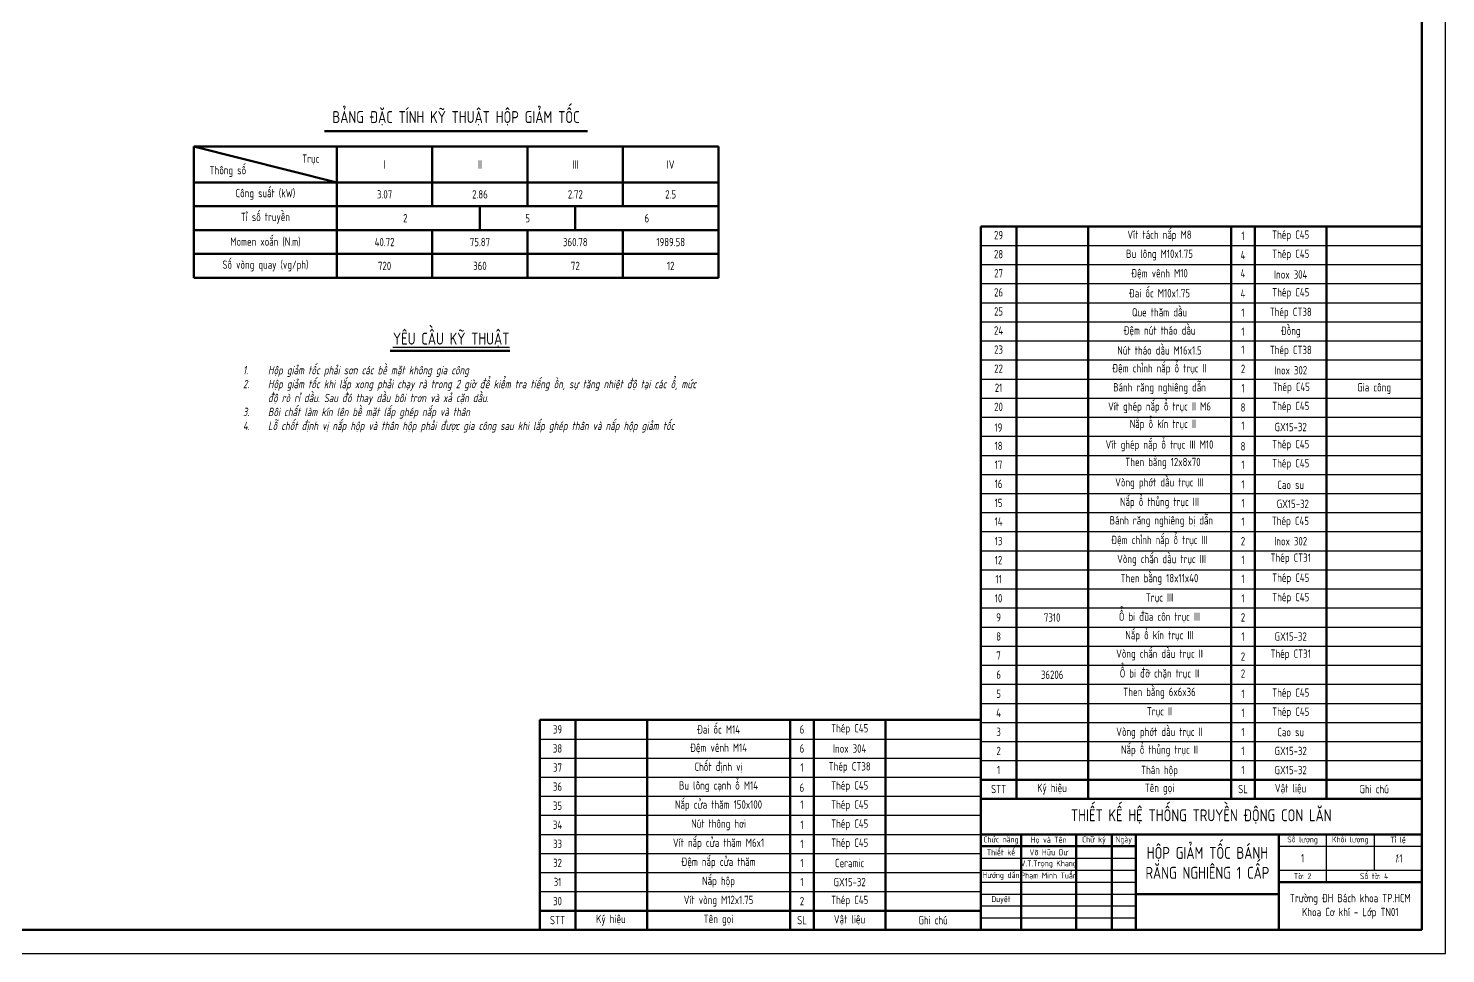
# Model space of a CAD drawing. Header units: millimetres. Extents: x -11122 to -2883, y -3177 to -1688.
# Drawn here: x -3478 to -2883, y -3177 to -2789 of the extents above; entities that cross this region are included whole.
import ezdxf

# ---------------------------------------------------------------- set-up
doc = ezdxf.new("R2010")
doc.units = ezdxf.units.MM
doc.header["$LTSCALE"] = 0.5
for name, color, linetype, lineweight in [('A.Net Dam Co Ban', 7, 'Continuous', 50), ('AM_0', 7, 'Continuous', 50), ('AM_4', 3, 'Continuous', 25), ('duong_dam', 7, 'Continuous', 50), ('duong_manh', 3, 'Continuous', 25), ('TEXT', 7, 'Continuous', 25)]:
    doc.layers.add(name, color=color, linetype=linetype, lineweight=lineweight)
doc.styles.get("Standard").update_dxf_attribs({"font": 'tcvn+7284-2003i.ttf', "width": 0.8, "height": 3.5})
doc.styles.add('TCVN', font='tcvn+7284-2003i.ttf', dxfattribs={"width": 0.8, "height": 3.5})

msp = doc.modelspace()

# ---------------------------------------------------------------- linework, layer by layer
at = {"layer": 'A.Net Dam Co Ban', "lineweight": 50}
for p, q in [((-3078.1, -3111.64), (-3078.1, -2871.64)), ((-3263.1, -3166.59), (-3263.1, -3078.59)), ((-3078.1, -3166.59), (-3078.1, -3111.75)), ((-3263.1, -3166.71), (-3263.1, -3166.59))]:
    msp.add_line(p, q, dxfattribs=at)
at = {"layer": 'AM_0'}
for p, q in [((-2893.1, -3166.59), (-2893.1, -2345.59)), ((-3353.32, -2831.68), (-3243.01, -2831.68)), ((-3408.17, -2838.2), (-3408.17, -2893.2)), ((-3408.17, -2838.2), (-3348.17, -2853.2)), ((-3188.17, -2838.2), (-3408.17, -2838.2)), ((-3348.17, -2893.2), (-3348.17, -2838.2)), ((-3308.17, -2838.2), (-3308.17, -2863.2)), ((-3268.17, -2838.2), (-3268.17, -2863.2)), ((-3228.17, -2838.2), (-3228.17, -2863.2)), ((-3188.17, -2838.2), (-3188.17, -2893.2)), ((-3408.17, -2853.2), (-3348.17, -2853.2)), ((-3348.17, -2853.2), (-3188.17, -2853.2)), ((-3408.17, -2863.2), (-3348.17, -2863.2)), ((-3348.17, -2863.2), (-3188.17, -2863.2)), ((-3228.17, -2863.2), (-3268.17, -2863.2)), ((-3248.17, -2863.2), (-3248.17, -2873.2)), ((-3408.17, -2873.2), (-3348.17, -2873.2)), ((-3348.17, -2873.2), (-3188.17, -2873.2)), ((-3308.17, -2873.2), (-3308.17, -2893.2)), ((-3268.17, -2873.2), (-3268.17, -2893.2)), ((-3228.17, -2873.2), (-3228.17, -2893.2)), ((-3408.17, -2883.2), (-3348.17, -2883.2)), ((-3348.17, -2883.2), (-3188.17, -2883.2)), ((-3408.17, -2893.2), (-3348.17, -2893.2)), ((-3348.17, -2893.2), (-3188.17, -2893.2)), ((-3325.82, -2923.86), (-3275.59, -2923.86)), ((-2893.1, -3146.59), (-2893.1, -3166.59)), ((-2893.1, -3166.59), (-4052.1, -3166.59))]:
    msp.add_line(p, q, dxfattribs=at)
at = {"layer": 'AM_0', "lineweight": 50}
msp.add_line((-3263.1, -3078.59), (-3078.1, -3078.59), dxfattribs=at)
at = {"layer": 'AM_4'}
for p, q in [((-2883.1, -3176.59), (-2883.1, -2335.59)), ((-4072.1, -3176.59), (-2883.1, -3176.59))]:
    msp.add_line(p, q, dxfattribs=at)
at = {"layer": 'AM_4', "lineweight": 25}
for p, q in [((-3078.1, -2879.64), (-2893.1, -2879.64)), ((-3078.1, -2887.64), (-2893.1, -2887.64)), ((-3078.1, -2895.64), (-2893.1, -2895.64)), ((-3078.1, -2903.64), (-2893.1, -2903.64)), ((-3078.1, -2911.64), (-2893.1, -2911.64)), ((-3078.1, -2919.64), (-2893.1, -2919.64)), ((-3078.1, -2927.64), (-2893.1, -2927.64)), ((-3078.1, -2935.64), (-2893.1, -2935.64)), ((-3078.1, -2943.64), (-2893.1, -2943.64)), ((-3078.1, -2951.64), (-2893.1, -2951.64)), ((-3078.1, -2959.64), (-2893.1, -2959.64)), ((-3078.1, -2967.64), (-2893.1, -2967.64)), ((-3078.1, -2975.64), (-2893.1, -2975.64)), ((-3078.1, -2983.64), (-2893.1, -2983.64)), ((-3078.1, -2991.64), (-2893.1, -2991.64)), ((-3078.1, -2999.64), (-2893.1, -2999.64)), ((-3078.1, -3007.64), (-2893.1, -3007.64)), ((-3078.1, -3015.64), (-2893.1, -3015.64)), ((-3078.1, -3023.64), (-2893.1, -3023.64)), ((-3078.1, -3031.64), (-2893.1, -3031.64)), ((-3078.1, -3039.64), (-2893.1, -3039.64)), ((-3078.1, -3047.64), (-2893.1, -3047.64)), ((-3078.1, -3055.64), (-2893.1, -3055.64)), ((-3078.1, -3063.64), (-2893.1, -3063.64)), ((-3078.1, -3071.64), (-2893.1, -3071.64)), ((-3078.1, -3079.64), (-2893.1, -3079.64)), ((-3263.1, -3086.59), (-3078.1, -3086.59)), ((-3078.1, -3087.64), (-2893.1, -3087.64)), ((-3263.1, -3094.59), (-3078.1, -3094.59)), ((-3078.1, -3095.64), (-2893.1, -3095.64)), ((-3263.1, -3102.59), (-3078.1, -3102.59)), ((-3263.1, -3110.59), (-3078.1, -3110.59)), ((-3263.1, -3118.59), (-3078.1, -3118.59)), ((-3263.1, -3126.59), (-3078.1, -3126.59)), ((-3263.1, -3134.59), (-3078.1, -3134.59)), ((-3263.1, -3142.59), (-3078.1, -3142.59)), ((-3263.1, -3150.59), (-3078.1, -3150.59))]:
    msp.add_line(p, q, dxfattribs=at)
at = {"layer": 'duong_dam'}
for p, q in [((-3288.17, -2863.2), (-3288.17, -2873.2)), ((-3063.15, -3103.64), (-3033.15, -3103.64)), ((-3033.15, -3103.64), (-2973.1, -3103.64)), ((-2973.1, -3103.64), (-2963.1, -3103.64)), ((-2963.1, -3103.64), (-2933.1, -3103.64)), ((-2933.1, -3103.64), (-2893.1, -3103.64)), ((-3078.1, -3166.59), (-3078.1, -3111.64)), ((-3078.1, -3126.59), (-2893.1, -3126.59)), ((-3061.1, -3166.59), (-3061.1, -3126.59)), ((-3038.1, -3166.59), (-3038.1, -3126.59)), ((-3023.1, -3166.59), (-3023.1, -3126.59)), ((-3013.1, -3166.59), (-3013.1, -3126.59)), ((-2953.1, -3166.59), (-2953.1, -3126.59)), ((-3078.1, -3131.59), (-3013.1, -3131.59)), ((-2953.1, -3146.59), (-2893.1, -3146.59)), ((-3013.1, -3151.59), (-2953.1, -3151.59)), ((-3248.15, -3158.59), (-3218.15, -3158.59)), ((-3218.15, -3158.59), (-3158.1, -3158.59)), ((-3158.1, -3158.59), (-3148.1, -3158.59)), ((-3148.1, -3158.59), (-3118.1, -3158.59)), ((-3118.1, -3158.59), (-3078.1, -3158.59)), ((-3263.1, -3166.71), (-3263.1, -3166.59))]:
    msp.add_line(p, q, dxfattribs=at)
at = {"layer": 'duong_dam', "lineweight": 50}
for p, q in [((-3078.1, -2871.64), (-2893.1, -2871.64)), ((-3063.1, -2871.64), (-3063.1, -3111.64)), ((-3033.1, -2871.64), (-3033.1, -3111.64)), ((-2973.1, -2871.64), (-2973.1, -3111.64)), ((-2963.1, -2871.64), (-2963.1, -3111.64)), ((-2933.1, -3111.64), (-2933.1, -2871.64)), ((-3248.1, -3078.59), (-3248.1, -3166.59)), ((-3218.1, -3078.59), (-3218.1, -3166.59)), ((-3158.1, -3078.59), (-3158.1, -3166.59)), ((-3148.1, -3078.59), (-3148.1, -3166.59)), ((-3118.1, -3166.59), (-3118.1, -3078.59)), ((-3078.1, -3103.64), (-3063.15, -3103.64)), ((-3078.1, -3111.64), (-2893.1, -3111.64)), ((-3263.1, -3158.59), (-3248.15, -3158.59)), ((-3263.1, -3166.59), (-3078.1, -3166.59))]:
    msp.add_line(p, q, dxfattribs=at)
at = {"layer": 'duong_manh'}
for p, q in [((-2933.1, -3146.59), (-2933.1, -3126.59)), ((-2913.1, -3126.59), (-2913.1, -3141.59)), ((-2953.1, -3131.59), (-2893.1, -3131.59)), ((-2953.1, -3141.59), (-2893.1, -3141.59))]:
    msp.add_line(p, q, dxfattribs=at)
at = {"layer": 'duong_manh', "lineweight": 25}
for p, q in [((-3078.1, -3136.59), (-3013.1, -3136.59)), ((-3078.1, -3141.59), (-3013.1, -3141.59)), ((-3078.1, -3146.59), (-3013.1, -3146.59)), ((-3078.1, -3151.59), (-3013.1, -3151.59)), ((-3078.1, -3156.59), (-3013.1, -3156.59)), ((-3078.1, -3161.59), (-3013.1, -3161.59))]:
    msp.add_line(p, q, dxfattribs=at)

# ---------------------------------------------------------------- texts
at = {"attachment_point": 5, "style": 'TCVN'}
for s, width, insert, char_height in [('Bánh răng nghiêng dẫn ', 60.0553, (-3003.13, -2939.64), 3.5), ('Gia công', 40, (-2913.1, -2939.64), 3.5), ('Vít ghép nắp ổ trục II M6', 60.0553, (-3003.13, -2947.64), 3.5), ('Đai ốc M14', 60, (-3188.1, -3082.59), 3.5), ('Thép C45', 30, (-3133.1, -3082.59), 3.5), ('Đệm vênh M14', 60, (-3188.1, -3090.59), 3.5), ('Inox 304', 30, (-3133.1, -3090.59), 3.5), ('Chốt định vị', 60, (-3188.1, -3098.59), 3.5), ('Thép CT38', 30, (-3133.1, -3098.59), 3.5), ('Bu lông cạnh ổ M14', 60, (-3188.1, -3106.59), 3.5), ('Thép C45', 30, (-3133.1, -3106.59), 3.5), ('Nắp cửa thăm 150x100', 60, (-3188.1, -3114.59), 3.5), ('Thép C45', 30, (-3133.1, -3114.59), 3.5), ('THIẾT KẾ HỆ THỐNG TRUYỀN ĐỘNG CON LĂN', 185, (-2985.6, -3119.11), 5), ('Nút thông hơi', 60, (-3188.1, -3122.59), 3.5), ('Thép C45', 30, (-3133.1, -3122.59), 3.5), ('Số lượng', 20, (-2943.1, -3129.09), 2.5), ('Khối lượng', 20, (-2923.1, -3129.09), 2.5), ('Vít nắp cửa thăm M6x1', 60, (-3188.1, -3130.59), 3.5), ('Thép C45', 30, (-3133.1, -3130.59), 3.5), ('Chức năng', 17, (-3069.6, -3129.09), 2.5), ('Thiết kế', 17, (-3069.6, -3134.16), 2.5), ('Võ Hữu Dư', 23, (-3049.6, -3134.09), 2.5), ('Họ và Tên', 23, (-3049.6, -3129.09), 2.5), ('Chữ ký', 15, (-3030.6, -3129.09), 2.5), ('Ngày', 10, (-3018.1, -3129.09), 2.5), ('Tỉ lệ', 20, (-2903.1, -3129.09), 2.5), ('Đệm nắp cửa thăm', 60, (-3188.1, -3138.59), 3.5), ('Ceramic', 30, (-3133.1, -3138.59), 3.5), ('V.T.Trọng Khang', 23, (-3049.6, -3139.09), 2.5), ('Nắp hộp', 60, (-3188.1, -3146.59), 3.5), ('GX15-32', 30, (-3133.1, -3146.59), 3.5), ('Hướng dẫn', 17, (-3069.6, -3144.02), 2.5), ('Phạm Minh Tuấn', 23, (-3049.6, -3144.09), 2.5), ('Tờ: 2', 20, (-2943.1, -3144.09), 2.5), ('Số tờ: 4', 40, (-2913.1, -3144.09), 2.5), ('Vít vòng M12x1.75', 60, (-3188.1, -3154.59), 3.5), ('Thép C45', 30, (-3133.1, -3154.59), 3.5), ('Duyệt', 17, (-3069.6, -3154.09), 2.5)]:
    msp.add_mtext_dynamic_manual_height_columns(s, width=width, gutter_width=17.5, heights=[0], dxfattribs=dict(at, insert=insert, char_height=char_height))
at = {"layer": 'A.Net Dam Co Ban', "lineweight": 50, "char_height": 3.5, "attachment_point": 5, "style": 'TCVN'}
for s, width, gutter_width, heights, insert in [('29', 14.9447, 15, [0], (-3070.63, -2875.29)), ('1', 10, 15, [0], (-2968.1, -2875.61)), ('Thép C45', 30, 15, [0], (-2948.12, -2875.63)), ('28', 14.9447, 15, [0], (-3070.63, -2883.29)), ('4', 10, 15, [0], (-2968.1, -2883.65)), ('Thép C45', 30, 15, [0], (-2948.1, -2883.66)), ('27', 14.9447, 15, [0], (-3070.63, -2891.29)), ('4', 10, 15, [0], (-2968.1, -2891.26)), ('Inox 304', 30, 15, [0], (-2948.09, -2891.8)), ('26', 14.9447, 15, [0], (-3070.63, -2899.29)), ('4', 10, 15, [0], (-2968.09, -2899.78)), ('Thép C45', 30, 15, [0], (-2948.09, -2899.8)), ('25', 14.9447, 15, [0], (-3070.63, -2907.29)), ('1', 10, 15, [0], (-2968.1, -2907.81)), ('Thép CT38', 30, 15, [0], (-2948.1, -2908.01)), ('Đồng', 30, 15, [0], (-2948.1, -2915.94)), ('24', 14.9447, 15, [0], (-3070.63, -2915.29)), ('1', 10, 15, [0], (-2968.1, -2915.78)), ('23', 14.9447, 15, [0], (-3070.63, -2923.29)), ('1', 10, 15, [0], (-2968.1, -2923.32)), ('Thép CT38', 30, 15, [0], (-2948.08, -2923.97)), ('22', 14.9447, 15, [0], (-3070.63, -2931.29)), ('2', 10, 15, [0], (-2968.08, -2931.38)), ('Inox 302', 30, 15, [0], (-2948.08, -2931.97)), ('21', 14.9447, 15, [0], (-3070.63, -2939.29)), ('1', 10, 15, [0], (-2968.1, -2939.46)), ('Thép C45', 30, 15, [0], (-2947.85, -2939.45)), ('20', 14.9447, 15, [0], (-3070.63, -2947.29)), ('8', 10, 15, [0], (-2968.1, -2947.54)), ('Thép C45', 30, 15, [0], (-2948.1, -2947.46)), ('Nắp ổ kín trục II', 60.0553, 15, [0], (-3001.7, -2954.95)), ('1', 10, 15, [0], (-2968.1, -2955.21)), ('GX15-32', 30, 15, [0], (-2948.1, -2955.77)), ('18', 14.9447, 15, [0], (-3070.63, -2963.69)), ('8', 10, 15, [0], (-2968.1, -2963.85)), ('Thép C45', 30, 15, [0], (-2948.1, -2963.46)), ('17', 14.9447, 15, [0], (-3070.63, -2971.59)), ('Then bằng 12x8x70', 60.0553, 15, [0], (-3001.7, -2970.95)), ('1', 10, 15, [0], (-2968.1, -2971.59)), ('Thép C45', 30, 15, [0], (-2948.1, -2971.46)), ('16', 14.9447, 15, [0], (-3070.63, -2979.59)), ('Vòng phớt dầu trục III', 60.0553, 15, [0], (-3003.13, -2979.48)), ('1', 10, 15, [0], (-2968.1, -2979.83)), ('Cao su', 30, 15, [0], (-2948.09, -2979.99)), ('15', 14.9447, 15, [0], (-3070.63, -2987.59)), ('1', 10, 15, [1.27], (-2968.1, -2987.69)), ('GX15-32', 30, 15, [0], (-2947.22, -2987.98)), ('14', 14.9447, 15, [0], (-3070.63, -2995.43)), ('Bánh răng nghiêng bị dẫn', 60.0553, 15, [0], (-3002.37, -2995.41)), ('1', 10, 15, [0], (-2968.1, -2995.48)), ('Thép C45', 30, 15, [0], (-2948.24, -2995.65)), ('13', 14.9447, 15, [0], (-3070.63, -3003.59)), ('2', 10, 15, [0], (-2968.1, -3003.62)), ('Inox 302', 30, 15, [0], (-2948.1, -3003.64)), ('12', 14.9447, 15, [0], (-3070.63, -3011.59)), ('1', 10, 15, [0], (-2968.1, -3011.49)), ('Thép CT31', 30, 15, [0], (-2948.1, -3011.08)), ('11', 14.9447, 15, [0], (-3070.63, -3019.59)), ('1', 10, 15, [0], (-2968.1, -3019.45)), ('Thép C45', 30, 15, [0], (-2948.1, -3019.47)), ('10', 14.9447, 15, [0], (-3070.63, -3027.59)), ('Trục III', 60.0553, 15, [0], (-3003.13, -3027.6)), ('1', 10, 15, [0], (-2968.1, -3027.6)), ('Thép C45', 30, 15, [0], (-2948.1, -3027.62)), ('9', 14.9447, 15, [0], (-3070.63, -3035.59)), ('2', 10, 15, [0], (-2968.1, -3035.6)), ('8', 14.9447, 15, [0], (-3070.63, -3043.59)), ('Nắp ổ kín trục III', 60.0553, 15, [0], (-3003.13, -3043.54)), ('1', 10, 15, [0], (-2968.1, -3043.6)), ('GX15-32', 30, 15, [0], (-2948.1, -3043.61)), ('Vòng chắn dầu trục II', 60.0553, 15, [0], (-3003.13, -3051.33)), ('Thép CT31', 30, 15, [0], (-2948.11, -3051.33)), ('7', 14.9447, 15, [0], (-3070.63, -3051.59)), ('Ổ bi đỡ chặn trục II', 60.0553, 15, [0], (-3003.13, -3059.43)), ('2', 10, 15, [0], (-2968.14, -3052.04)), ('6', 14.9447, 15, [0], (-3070.63, -3059.59)), ('2', 10, 15, [0], (-2968.11, -3059.16)), ('5', 14.9447, 15, [0], (-3070.63, -3067.59)), ('Then bằng 6x6x36 ', 60.0553, 15, [0], (-3003.13, -3067.37)), ('1', 10, 15, [0], (-2968.1, -3067.64)), ('Thép C45', 30, 15, [0], (-2948.1, -3067.66)), ('Trục II', 60.0553, 15, [0], (-3003.13, -3075.34)), ('Thép C45', 30, 15, [0], (-2948.1, -3075.66)), ('4', 14.9447, 15, [0], (-3070.63, -3075.59)), ('1', 10, 15, [0], (-2968.1, -3075.64)), ('39', 14.9447, 15, [0], (-3255.63, -3082.55)), ('6', 10, 15, [0], (-3153.1, -3082.56)), ('3', 14.9447, 15, [0], (-3070.63, -3083.59)), ('Vòng phớt dầu trục II', 60.0553, 15, [0], (-3003.13, -3084.1)), ('1', 10, 15, [0], (-2968.1, -3083.64)), ('Cao su', 30, 15, [0], (-2948.1, -3083.66)), ('38', 14.9447, 15, [0], (-3255.63, -3090.55)), ('6', 10, 15, [0], (-3153.1, -3090.56)), ('2', 14.9447, 15, [0], (-3070.63, -3091.59)), ('Nắp ổ thủng trục II', 60.0553, 15, [0], (-3003.13, -3091.57)), ('1', 10, 15, [0], (-2968.1, -3091.59)), ('GX15-32', 30, 15, [0], (-2948.1, -3091.61)), ('37', 14.9447, 15, [0], (-3255.63, -3098.55)), ('1', 10, 15, [0], (-3153.1, -3098.56)), ('1', 14.9447, 15, [0], (-3070.63, -3099.59)), ('Thân hộp', 60.0553, 15, [0], (-3003.13, -3100.1)), ('1', 10, 15, [0], (-2968.1, -3099.59)), ('GX15-32', 30, 15, [0], (-2948.1, -3099.61)), ('36', 14.9447, 15, [0], (-3255.63, -3106.55)), ('6', 10, 15, [0], (-3153.14, -3107)), ('STT', 14.9447, 17.5, [0], (-3070.63, -3107.57)), ('Ký hiệu', 29.8564, 17.5, [0], (-3048.23, -3107.59)), ('Tên gọi', 60.0553, 17.5, [0], (-3003.13, -3107.59)), ('SL', 10, 17.5, [0], (-2968.1, -3107.59)), ('Vật liệu', 29.8564, 17.5, [0], (-2948.17, -3107.59)), ('Ghi chú', 40, 17.5, [0], (-2913.1, -3107.59)), ('35', 14.9447, 15, [0], (-3255.63, -3114.55)), ('1', 10, 15, [0], (-3153.11, -3114.11)), ('34', 14.9447, 15, [0], (-3255.63, -3122.55)), ('1', 10, 15, [0], (-3153.1, -3122.6)), ('33', 14.9447, 15, [0], (-3255.63, -3130.55)), ('1', 10, 15, [0], (-3153.1, -3130.6)), ('32', 14.9447, 15, [0], (-3255.63, -3138.55)), ('1', 10, 15, [0], (-3153.1, -3138.6)), ('31', 14.9447, 15, [0], (-3255.63, -3146.55)), ('1', 10, 15, [0], (-3153.1, -3146.55)), ('30', 14.9447, 15, [0], (-3255.63, -3154.55)), ('2', 10, 15, [0], (-3153.1, -3154.55)), ('STT', 14.9447, 17.5, [0], (-3255.63, -3162.53)), ('Ký hiệu', 29.8564, 17.5, [0], (-3233.23, -3162.55)), ('Tên gọi', 60.0553, 17.5, [0], (-3188.13, -3162.55)), ('SL', 10, 17.5, [0], (-3153.1, -3162.55)), ('Vật liệu', 29.8564, 17.5, [0], (-3133.17, -3162.55)), ('Ghi chú', 40, 17.5, [0], (-3098.1, -3162.55))]:
    msp.add_mtext_dynamic_manual_height_columns(s, width=width, gutter_width=gutter_width, heights=heights, dxfattribs=dict(at, insert=insert))
at = {"layer": 'A.Net Dam Co Ban', "lineweight": 50, "insert": (-3070.67, -2955.97), "char_height": 3.5, "attachment_point": 5, "style": 'TCVN'}
msp.add_mtext('19', dxfattribs=at)
at = {"layer": 'AM_0', "char_height": 3.5, "attachment_point": 5, "style": 'TCVN'}
for s, width, insert in [('IV', 40, (-3208.17, -2845.7)), ('2.5', 40, (-3208.17, -2858.2)), ('5', 40, (-3268.17, -2868.2)), ('6', 60, (-3218.17, -2868.2)), ('75.87', 40, (-3288.17, -2878.2)), ('360.78', 40, (-3248.17, -2878.2)), ('1989.58', 40, (-3208.17, -2878.2)), ('12', 40, (-3208.17, -2888.2)), ('Then bằng 18x11x40', 60.0553, (-3003.13, -3019.64)), ('Ổ bi đũa côn trục III', 60.0553, (-3003.13, -3035.64)), ('7310', 30, (-3048.15, -3035.64)), ('36206', 30, (-3048.15, -3059.64))]:
    msp.add_mtext_dynamic_manual_height_columns(s, width=width, gutter_width=17.5, heights=[0], dxfattribs=dict(at, insert=insert))
at = {"layer": 'AM_0', "lineweight": 25, "char_height": 3.5, "attachment_point": 5, "style": 'TCVN'}
for s, insert in [('Vít tách nắp M8', (-3003.13, -2875.64)), ('Bu lông M10x1.75', (-3003.13, -2883.64)), ('Đệm vênh M10', (-3003.13, -2891.64)), ('Đai ốc M10x1.75', (-3003.13, -2899.64)), ('Que thăm dầu', (-3003.13, -2907.64)), ('Đệm nút tháo dầu', (-3003.13, -2915.64)), ('Nút tháo dầu M16x1.5', (-3003.13, -2923.64)), ('Đệm chỉnh nắp ổ trục II', (-3003.13, -2931.64)), ('Vít ghép nắp ổ trục III M10', (-3003.13, -2963.64)), ('Nắp ổ thủng trục III', (-3003.13, -2987.64)), ('Đệm chỉnh nắp ổ trục III', (-3003.13, -3003.64)), (' Vòng chắn dầu trục III', (-3003.13, -3011.64))]:
    msp.add_mtext_dynamic_manual_height_columns(s, width=60.0553, gutter_width=12.75, heights=[0], dxfattribs=dict(at, insert=insert))
at = {"layer": 'duong_dam', "char_height": 3.5, "attachment_point": 5, "style": 'TCVN'}
for s, width, insert in [('III', 40, (-3248.17, -2845.7)), ('{\\fTCVN 7284|b0|i0|c163|p34;2}.72', 40, (-3248.17, -2858.2)), ('\\pt10.5;72', 40, (-3248.17, -2888.2)), ('1', 20, (-2943.1, -3136.59))]:
    msp.add_mtext_dynamic_manual_height_columns(s, width=width, gutter_width=17.5, heights=[0], dxfattribs=dict(at, insert=insert))
at = {"layer": 'duong_dam', "attachment_point": 5}
for s, width, insert, char_height in [('HỘP GIẢM TỐC BÁNH RĂNG NGHIÊNG 1 CẤP', 60, (-2983.03, -3138.53), 5), ('Trường ĐH Bách khoa TP.HCM\\PKhoa Cơ khí - Lớp TN01', 78.3828, (-2923.1, -3156.74), 3.5)]:
    msp.add_mtext_dynamic_manual_height_columns(s, width=width, gutter_width=17.5, heights=[0], dxfattribs=dict(at, insert=insert, char_height=char_height))
at = {"layer": 'duong_dam', "insert": (-2902.88, -3136.65), "char_height": 3.5, "width": 9.0382, "attachment_point": 5, "style": 'TCVN'}
msp.add_mtext('{\\fTCVN 7284|b0|i1|c163|p34;1}:1', dxfattribs=at)
at = {"layer": 'TEXT', "style": 'TCVN'}
for s, width, gutter_width, insert, char_height, attachment_point in [('BẢNG ĐẶC TÍNH KỸ THUẬT HỘP GIẢM TỐC', 180.8793, 35, (-3298.19, -2826.31), 5, 5), ('Trục', 25.1058, 35, (-3359.12, -2843.6), 3.5, 5), ('Thông số', 27.2592, 35, (-3393.92, -2848.59), 3.5, 5), ('I', 40, 35, (-3328.17, -2845.7), 3.5, 5), ('II', 40, 35, (-3288.17, -2845.7), 3.5, 5), ('Công suất (kW)', 60, 35, (-3378.17, -2858.2), 3.5, 5), ('3.07', 40, 35, (-3328.17, -2858.2), 3.5, 5), ('2.86', 40, 35, (-3288.17, -2858.2), 3.5, 5), ('Tỉ số truyền', 60, 35, (-3378.17, -2868.2), 3.5, 5), ('2', 46.667, 35, (-3319.48, -2868.2), 3.5, 5), ('Momen xoắn (N.m)', 60, 35, (-3378.17, -2878.2), 3.5, 5), ('40.72', 40, 35, (-3328.17, -2878.2), 3.5, 5), ('Số vòng quay (vg/ph)', 60, 35, (-3378.17, -2888.2), 3.5, 5), ('720', 40, 35, (-3328.17, -2888.2), 3.5, 5), ('360', 40, 35, (-3288.17, -2888.2), 3.5, 5), ('{\\fTCVN 7284|b1|i0|c0|p34;\\LYÊU CẦU KỸ THUẬT}', 145.071, 20, (-3324.65, -2919.24), 5, 4), ('\\pi-10.5,l14,t14;{\\fTCVN 7284|b0|i1|c163|p34;1.^IHộp giảm tốc phải sơn các bề mặt không gia công\\P2.^IHộp giảm tốc khi lắp xong phải chạy rà trong 2 giờ để kiểm tra tiếng ồn, sự tăng nhiệt độ tại các ổ, mức độ rò rỉ dầu. Sau đó thay dầu bôi trơn và xả cặn dầu.\\P3.^IBôi chất làm kín lên bề mặt lắp ghép nắp và thân \\P4.^ILỗ chốt định vị nắp hộp và thân hộp phải được gia công sau khi lắp ghép thân và nắp hộp giảm tốc}', 196.9721, 20, (-3391.08, -2930.17), 3.5, 1)]:
    msp.add_mtext_dynamic_manual_height_columns(s, width=width, gutter_width=gutter_width, heights=[0], dxfattribs=dict(at, insert=insert, char_height=char_height, attachment_point=attachment_point))

doc.saveas('drawing.dxf')
